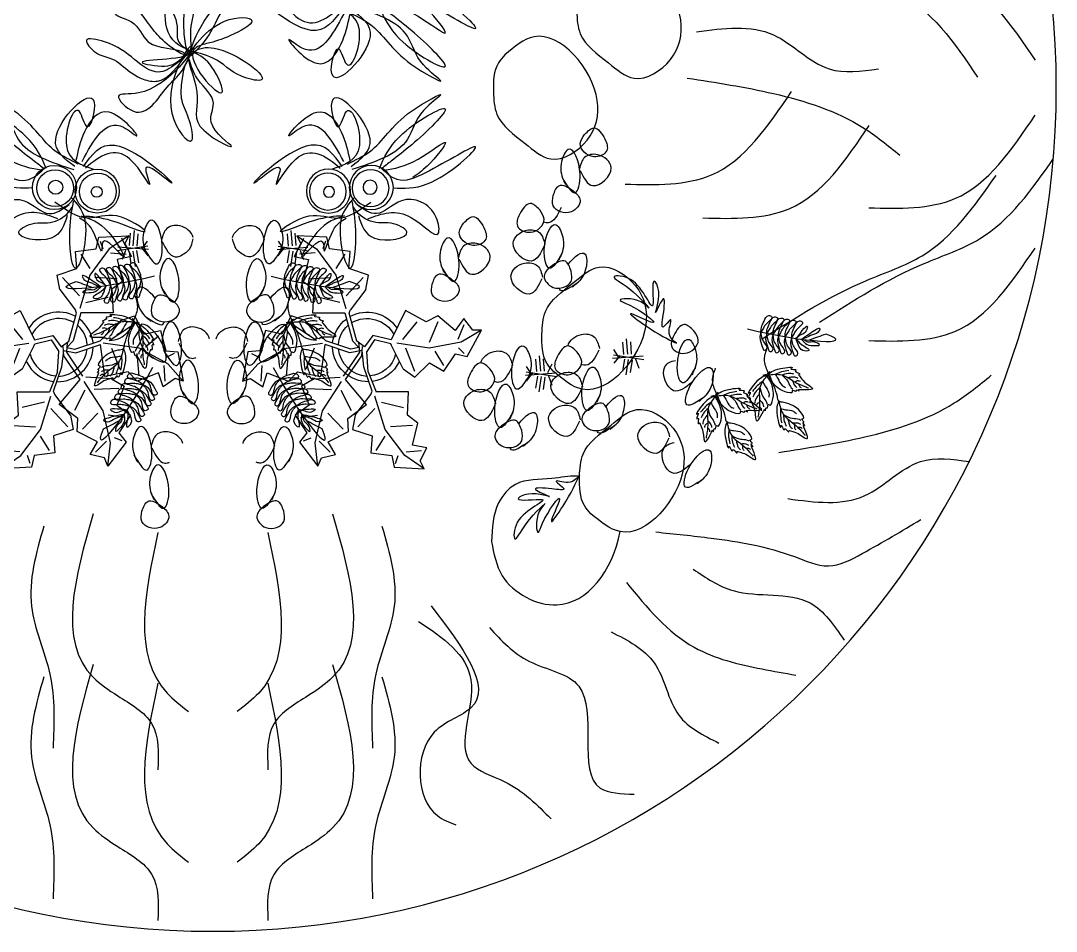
# Model space of a CAD drawing. Header units: metres. Extents: x 3586 to 7307, y 3108 to 6437.
# Drawn here: x 4054.9447 to 4054.9959, y 3261.4119 to 3261.457 of the extents above; entities that cross this region are included whole.
import ezdxf

# ---------------------------------------------------------------- set-up
doc = ezdxf.new("R2010")
doc.units = ezdxf.units.M
doc.layers.add('FURNITURE', color=40, linetype='Continuous')
doc.layers.add('PLANTERS', color=3, linetype='Continuous')
doc.linetypes.add('ZIGZAG', pattern='A,0.00254,-5.08,[131,ltypeshp.shx,S=5.08,R=0,X=-5.08,Y=0],-10.16,[131,ltypeshp.shx,S=5.08,R=180,X=5.08,Y=0],-5.08', length=20.32254)

# ---------------------------------------------------------------- blocks, each defined once
blk = doc.blocks.new('PLANT')
at = {"layer": 'PLANTERS', "color": 32, "linetype": 'ZIGZAG', "ltscale": 0.05}
for centre, radius in [((2.01, 0.77), 2.15), ((1.92, 0.77), 1.8), ((-1.47, -1.57), 2.15), ((-1.55, -1.57), 1.8)]:
    blk.add_circle(centre, radius, dxfattribs=at)
at = {"layer": 'PLANTERS', "color": 32, "linetype": 'ZIGZAG', "ltscale": 0.025}
for centre, radius in [((1.93, 0.67), 0.686), ((-1.48, -1.48), 0.533)]:
    blk.add_circle(centre, radius, dxfattribs=at)
at = {"layer": 'PLANTERS', "color": 74}
for points in [[(-0.14, 2.94), (3.24, 5.51), (4.32, 8.36), (5.14, 7), (3.51, 3.61), (0.81, 3.07), (-0.14, 1.18)], [(-0.68, 2.12), (-0.82, 4.83), (2.02, 6.32), (1.35, 4.7), (0.4, 3.89), (-0.55, 1.99), (-0.55, 1.18)], [(0.13, 0.5), (-2.17, 1.31), (-4.47, 5.65), (-1.76, 3.07), (-0.28, 0.63)], [(3.65, 2.12), (6.49, 3.89), (12.44, 4.02), (7.03, 2.94), (4.46, 1.72), (3.92, -0.31)], [(-1.76, 1.31), (-4.88, 0.9), (-7.45, 1.85), (-5.01, 1.99), (-5.42, 2.67), (-3.52, 1.72), (-1.76, 1.58)], [(4.05, 0.23), (7.3, 1.45), (10.41, 1.85), (7.57, 2.53), (5.81, 2.53)], [(-1.9, 1.18), (-4.33, -0.18), (-7.58, -1.4), (-4.47, -0.86), (-2.44, 1.04), (1.08, 1.85)], [(3.78, -0.18), (7.3, -1.4), (12.44, -0.72), (7.71, -0.04), (5.14, -0.04), (3.92, -0.04)], [(1.75, -2.08), (4.87, -3.02), (4.19, -8.17), (3.24, -5.87), (4.73, -6.55), (3.65, -3.16), (0.13, -3.02)], [(1.08, -2.62), (-0.01, -6.14), (-6.36, -6.68), (-3.79, -6.28), (-5.01, -5.33), (-2.03, -6), (-0.01, -5.06), (0.81, -2.62)], [(1.48, -2.89), (0.4, -8.04), (-1.09, -8.17), (2.43, -8.31), (3.11, -5.33), (2.02, -2.62)]]:
    blk.add_spline(points, degree=3, dxfattribs=at)
at = {"layer": 'PLANTERS', "color": 74, "end_tangent": (0.780466, -0.625198)}
blk.add_spline([(1.62, -2.48), (4.05, -2.08), (9.74, -2.62), (12.98, -2.08), (10.68, -1.94), (7.71, -0.72), (1.62, -1.8)], degree=3, dxfattribs=at)
blk = doc.blocks.new('PLANT01')
at = {"layer": 'PLANTERS'}
for p, q in [((-8.01, 20.35), (-7.35, 21.97)), ((-7.35, 21.97), (-5.31, 21.26)), ((-6.99, 21.49), (-6.81, 19.76)), ((-5.31, 21.26), (-4.53, 22.22)), ((-4.59, 21.8), (-4.71, 20.96)), ((-4.53, 22.22), (-1.71, 20.97)), ((-22.95, 17.68), (-23.06, 20.76)), ((-23.06, 20.76), (-21.74, 18.74)), ((-23.06, 20.76), (-22.26, 20.36)), ((-22.26, 20.36), (-20.91, 21.02)), ((-21.33, 18.87), (-21.19, 20.48)), ((-20.91, 21.02), (-20.66, 19.54)), ((-10.53, 19.21), (-10.11, 20.65)), ((-10.11, 20.65), (-8.01, 20.35)), ((-4.11, 20.66), (-7.11, 19.15)), ((-1.71, 20.97), (-4.11, 20.66)), ((-1.71, 20.97), (-2.43, 20.43)), ((-2.43, 20.43), (-2.43, 18.93)), ((-20.66, 19.54), (-18.37, 20.06)), ((-18.64, 19.52), (-18.8, 17.24)), ((-18.37, 20.06), (-17.57, 18.98)), ((-10.53, 19.21), (-10.04, 16.57)), ((-9.75, 20.17), (-9.02, 17.71)), ((-3.87, 19.34), (-4.4, 17.06)), ((-4.17, 20.24), (-2.79, 19.4)), ((-2.43, 18.93), (-3.87, 19.34)), ((-21.74, 18.74), (-19.07, 16.71)), ((-17.57, 18.98), (-15.16, 19.09)), ((-16.25, 16.29), (-16.77, 18.57)), ((-15.16, 19.09), (-15.18, 15.74)), ((-7.11, 19.15), (-9.57, 16.52)), ((-4.76, 17.54), (-6.75, 18.68)), ((-21.75, 17.4), (-22.95, 17.68)), ((-22.55, 17.81), (-21.74, 18.07)), ((-21.49, 15.25), (-21.75, 17.4)), ((-21.22, 15.79), (-19.74, 16.71)), ((-19.07, 16.71), (-15.86, 15.67)), ((-12.07, 14.02), (-10.08, 16.23)), ((-9.68, 16.09), (-11.65, 13.86)), ((-10.08, 16.23), (-10.04, 16.57)), ((-6.68, 14.6), (-9.68, 16.09)), ((-8.72, 16.81), (-6.44, 16.28)), ((-5.72, 16.82), (-6.68, 14.6)), ((-4.4, 17.06), (-5.72, 16.82)), ((-19.75, 15.37), (-21.49, 15.25)), ((-19.09, 13.36), (-19.75, 15.37)), ((-18.82, 13.89), (-16.93, 15.62)), ((-17.62, 13.61), (-15.46, 15.21)), ((-15.46, 15.21), (-15.32, 15.34)), ((-15.32, 15.34), (-13.66, 14.95)), ((-15.18, 15.74), (-13.29, 15.27)), ((-13.66, 14.95), (-13.48, 13.55)), ((-13.66, 14.95), (-13.66, 14.95)), ((-13.29, 15.27), (-13.05, 13.86)), ((-13.05, 13.86), (-12.07, 14.02)), ((-12.3, 13.97), (-12.82, 13.12)), ((-17.62, 13.61), (-19.09, 13.36)), ((-14.55, 11.71), (-13.48, 13.55)), ((-13.9, 11.98), (-12.99, 13.39)), ((-13.21, 12.9), (-12.86, 13.8)), ((-12.79, 9.96), (-13.21, 12.9)), ((-12.99, 13.39), (-11.99, 12.62)), ((-12.82, 13.12), (-12.42, 10.17)), ((-11.65, 13.86), (-12.56, 13.55)), ((-12.56, 13.55), (-11.89, 13)), ((-11.89, 13), (-9.2, 12.61)), ((-6.35, 13.55), (-9.2, 12.61)), ((-6.35, 13.55), (-4.86, 13.34)), ((-4.86, 13.34), (-4.86, 11.22)), ((-20.14, 9.52), (-19.18, 11.74)), ((-19.18, 11.74), (-16.18, 10.25)), ((-15.78, 10.11), (-13.9, 11.98)), ((-11.99, 12.62), (-9.32, 12.28)), ((-10.38, 9.1), (-9.32, 12.28)), ((-5.92, 10.16), (-9.01, 12.27)), ((-8.33, 12.23), (-5.42, 12.58)), ((-14.55, 11.71), (-16.18, 10.25)), ((-8.47, 11.43), (-8.68, 9.1)), ((-4.86, 11.22), (-3.16, 10.8)), ((-3.16, 10.8), (-3.59, 8.67)), ((-17.14, 9.53), (-19.42, 10.06)), ((-18.75, 7.18), (-16.28, 9.79)), ((-15.87, 8.64), (-12.79, 9.96)), ((-15.82, 9.77), (-15.78, 10.11)), ((-15.33, 7.13), (-15.82, 9.77)), ((-9.87, 8.58), (-12.19, 9.92)), ((-7.19, 7.61), (-6.35, 9.73)), ((-4.01, 7.4), (-5.92, 10.16)), ((-3.59, 10.37), (-5.28, 9.95)), ((-21.99, 7), (-21.46, 9.28)), ((-21.46, 9.28), (-20.14, 9.52)), ((-21.09, 8.8), (-19.11, 7.66)), ((-16.11, 6.17), (-16.83, 8.63)), ((-14.8, 6.47), (-15.87, 8.64)), ((-12.86, 8.76), (-14.75, 7.37)), ((-12.12, 6.01), (-12.53, 9.6)), ((-8.04, 8.46), (-10.38, 9.1)), ((-9.87, 8.58), (-9.04, 7.33)), ((-3.59, 8.67), (-2.53, 8.04)), ((-9.64, 7.37), (-11.98, 8.41)), ((-7.62, 7.19), (-8.04, 8.46)), ((-2.95, 8.04), (-3.8, 8.04)), ((-2.53, 8.04), (-3.38, 5.07)), ((-23.43, 7.41), (-21.99, 7)), ((-23.43, 5.91), (-23.43, 7.41)), ((-21.69, 6.1), (-23.07, 6.93)), ((-21.75, 5.68), (-18.75, 7.18)), ((-18.87, 4.84), (-19.05, 6.58)), ((-15.33, 7.13), (-15.75, 5.69)), ((-15.47, 5.31), (-14.8, 6.47)), ((-9.04, 7.33), (-10.62, 5.92)), ((-5.28, 6.98), (-7.62, 7.19)), ((-5.5, 5.49), (-5.28, 6.98)), ((-4.44, 7.4), (-5.07, 5.92)), ((-3.38, 5.07), (-4.01, 7.4)), ((-24.15, 5.37), (-23.43, 5.91)), ((-24.15, 5.37), (-21.75, 5.68)), ((-21.32, 4.12), (-24.15, 5.37)), ((-21.26, 4.54), (-21.15, 5.38)), ((-17.85, 5.99), (-18.5, 4.36)), ((-15.75, 5.69), (-17.85, 5.99)), ((-14.87, 5.27), (-12.72, 6.05)), ((-12.92, 2.75), (-12.12, 6.01)), ((-10.41, 4.41), (-11.86, 5.39)), ((-10.62, 5.92), (-9.81, 4.37)), ((-4.01, 5.7), (-5.5, 5.49)), ((-3.38, 5.07), (-4.01, 5.7)), ((-20.55, 5.08), (-21.32, 4.12)), ((-18.5, 4.36), (-20.55, 5.08)), ((-14.08, 3.42), (-15.47, 5.31)), ((-9.81, 4.37), (-11.68, 3.28)), ((-15.33, 2.59), (-14.08, 3.42)), ((-11.68, 3.28), (-11.45, 2.07)), ((-14.18, 1.63), (-15.33, 2.59)), ((-13.2, 3.07), (-14.73, 2.56)), ((-14.24, 0.73), (-12.92, 2.75)), ((-11.74, 2.38), (-12.3, 3.02)), ((-11.45, 2.07), (-14.24, 0.73)), ((-14.24, 0.73), (-14.18, 1.63))]:
    blk.add_line(p, q, dxfattribs=at)
for centre, radius, start, end in [((-13.34, 13.88), 3.68, 34.3757, 120.1028), ((-13.38, 13.75), 3.15, 33.8219, 124.9414), ((-13.5, 13.98), 3.17, 338.4094, 20.0301), ((-13.4, 13.96), 3.68, 341.2017, 26.0918), ((-13.32, 13.98), 3.6, 178.6147, 235.1169), ((-13.32, 13.98), 3, 168.1647, 238.6725), ((-13.36, 14.11), 3.69, 242.5812, 331.2714), ((-13.41, 14.17), 3.17, 247.3711, 327.472)]:
    blk.add_arc(centre, radius, start, end, dxfattribs=at)
blk = doc.blocks.new('leaf02')
at = {"layer": 'FURNITURE', "color": 115}
for points in [[(0.44, 0.5), (0, 2.05), (0.2, 3.26), (0.23, 3.16), (0.5, 3.72), (0.56, 3.61), (0.98, 4.03), (1, 3.9), (1.18, 3.95), (1.95, 4.38), (2.88, 5.04), (2.77, 3.59), (2.8, 3.63), (2.7, 3.27), (2.77, 3.28), (2.62, 2.86), (2.71, 2.86), (2.6, 2.08), (1.9, 1.26), (0.97, 0.75), (0.44, 0.5), (0.39, 0)], [(0.44, 0.5), (0.72, 2.07), (1.67, 3.25), (2.35, 4.17), (2.66, 4.7)], [(1.11, 2.64), (1.14, 3.08), (1.22, 3.49), (1.39, 3.75)], [(1.55, 3.12), (2.24, 3.3), (2.37, 3.42)], [(1.75, 3.34), (1.65, 3.61), (1.76, 3.91)], [(2.02, 3.68), (2.37, 3.78), (2.48, 3.91)], [(0.51, 1.36), (0.36, 2.13), (0.36, 2.91)], [(0.71, 2.06), (0.67, 2.8), (0.8, 3.36)], [(0.71, 2.06), (1.61, 2.61), (2.31, 2.83), (2.48, 2.96)], [(0.51, 1.36), (1.01, 1.56), (1.85, 1.88), (2.14, 2.22)]]:
    blk.add_spline(points, degree=3, dxfattribs=at)
blk = doc.blocks.new('leaf01')
at = {"layer": 'FURNITURE', "color": 115}
blk.add_spline([(2.181, 1.784), (1.675, 1.477), (0.896, 1.088), (0.312, 0.699), (0, 0.077)], degree=3, dxfattribs=at)
at = {"layer": 'FURNITURE', "color": 3, "xscale": 0.5, "yscale": 0.5, "zscale": 0.5}
blk.add_blockref('leaf02', (0.767, 0.998), dxfattribs=at)
at = {"layer": 'FURNITURE', "color": 3, "yscale": 0.5, "zscale": 0.5}
for p, xscale, rotation in [((2.056, 1.934), 0.5, 309.8425494163453), ((0.659, 1.305), -0.5, 218.7648230589764)]:
    blk.add_blockref('leaf02', p, dxfattribs=dict(at, xscale=xscale, rotation=rotation))
blk = doc.blocks.new('leaf')
at = {"layer": 'FURNITURE', "color": 3}
blk.add_open_spline([(2.157, 0), (1.082, 4.706), (0.903, 9.191), (1.842, 6.47)], degree=3, dxfattribs=at)
for points in [[(1.842, 6.47), (1.312, 5.092)], [(1.435, 4.004), (0.895, 4.215), (0.448, 4.59), (0.474, 5.079), (0.978, 4.43), (1.435, 4.004)], [(1.385, 4.456), (1.033, 4.788), (0.872, 5.447), (0.937, 5.947), (1.17, 5.471), (1.148, 4.993), (1.263, 4.786), (1.392, 4.478)], [(1.396, 4.489), (1.876, 5.145), (2.26, 5.954), (1.998, 5.821), (1.7, 5.202), (1.553, 4.935), (1.389, 4.467)], [(1.485, 3.643), (1.046, 3.56), (0.214, 3.794), (-0.002, 3.912), (0.087, 4.15), (0.642, 3.921), (1.015, 3.727), (1.289, 3.674), (1.497, 3.643)], [(1.431, 4.038), (2.409, 4.923), (1.955, 4.756), (1.703, 4.352), (1.435, 4.004)], [(1.485, 3.643), (1.883, 3.676), (2.424, 3.888), (2.884, 4.26), (2.817, 4.5), (2.208, 4.079), (1.838, 3.836), (1.508, 3.64)], [(1.562, 3.117), (1.123, 3.033), (0.291, 3.267), (0.076, 3.386), (0.165, 3.624), (0.72, 3.395), (1.093, 3.201), (1.367, 3.148), (1.575, 3.117)], [(1.529, 3.098), (1.927, 3.131), (2.468, 3.343), (2.928, 3.715), (2.861, 3.956), (2.252, 3.535), (1.882, 3.291), (1.552, 3.096)], [(1.615, 2.562), (2.013, 2.595), (2.554, 2.807), (3.014, 3.179), (2.947, 3.419), (2.338, 2.999), (1.968, 2.755), (1.638, 2.559)], [(1.651, 2.564), (1.212, 2.481), (0.38, 2.715), (0.164, 2.834), (0.254, 3.071), (0.809, 2.843), (1.182, 2.649), (1.455, 2.596), (1.663, 2.565)], [(1.731, 2.104), (1.292, 2.021), (0.459, 2.255), (0.244, 2.374), (0.333, 2.612), (0.888, 2.383), (1.261, 2.189), (1.535, 2.136), (1.743, 2.105)], [(1.694, 2.102), (2.093, 2.135), (2.634, 2.347), (3.094, 2.719), (3.026, 2.96), (2.417, 2.539), (2.048, 2.295), (1.718, 2.099)], [(1.777, 1.587), (2.175, 1.62), (2.716, 1.833), (3.176, 2.204), (3.109, 2.445), (2.5, 2.024), (2.13, 1.78), (1.8, 1.585)], [(1.813, 1.589), (1.374, 1.506), (0.542, 1.74), (0.326, 1.859), (0.415, 2.097), (0.971, 1.868), (1.344, 1.674), (1.617, 1.621), (1.825, 1.59)], [(1.919, 1.111), (1.48, 1.027), (0.648, 1.261), (0.432, 1.38), (0.522, 1.618), (1.077, 1.389), (1.45, 1.195), (1.723, 1.142), (1.931, 1.111)], [(1.883, 1.109), (2.281, 1.141), (2.822, 1.354), (3.282, 1.726), (3.215, 1.966), (2.606, 1.545), (2.236, 1.302), (1.906, 1.106)]]:
    blk.add_spline(points, degree=3, dxfattribs=at)
blk = doc.blocks.new('grass')
at = {"layer": 'FURNITURE', "color": 3}
for p, q in [((-2.168, 2.075), (-2.916, 2.762)), ((-1.953, 2.308), (-2.888, 3.168)), ((-2.878, 1.401), (-0.781, 2.835)), ((-2.655, 1.229), (-0.936, 3.098)), ((-1.738, 2.542), (-2.486, 3.23)), ((-1.451, 2.632), (-1.694, 3.408)), ((-2.269, 1.623), (-3.062, 1.8)), ((-2.433, 1.727), (-2.371, 0.916)), ((-1.971, 1.762), (-1.397, 0.924)), ((-1.709, 1.942), (-0.992, 0.893)), ((-1.447, 2.121), (-0.873, 1.282)), ((-1.316, 2.392), (-0.583, 2.04))]:
    blk.add_line(p, q, dxfattribs=at)

msp = doc.modelspace()

# ---------------------------------------------------------------- linework, layer by layer
at = {"layer": 'FURNITURE', "ltscale": 0.25}
for start, end in [(90, 180), (0, 90), (180, 270), (270, 0)]:
    msp.add_arc((4054.954193, 3261.453665), 0.041745, start, end, dxfattribs=at)
at = {"layer": 'PLANTERS', "color": 84}
for points in [[(4054.953019, 3261.455355), (4054.953949, 3261.457216), (4054.955671, 3261.459078), (4054.95448, 3261.457188), (4054.954009, 3261.456301), (4054.953077, 3261.45523), (4054.954769, 3261.456957), (4054.956129, 3261.456978), (4054.95507, 3261.456244), (4054.953885, 3261.455848), (4054.953259, 3261.455558), (4054.954642, 3261.45343), (4054.954148, 3261.454692), (4054.953231, 3261.455423), (4054.951975, 3261.456424), (4054.951963, 3261.457696), (4054.952428, 3261.456694), (4054.952516, 3261.455914), (4054.953009, 3261.455442), (4054.950696, 3261.45492), (4054.951815, 3261.454738), (4054.952326, 3261.454883), (4054.953047, 3261.45549), (4054.950517, 3261.453406), (4054.949524, 3261.453251), (4054.950268, 3261.4525), (4054.951933, 3261.453697), (4054.952673, 3261.454526), (4054.953163, 3261.455635), (4054.952167, 3261.452406), (4054.953154, 3261.451067), (4054.953045, 3261.452021), (4054.952667, 3261.453033), (4054.952656, 3261.45391), (4054.953231, 3261.455423), (4054.954262, 3261.455627), (4054.95655, 3261.454039), (4054.955605, 3261.45424), (4054.954185, 3261.455135), (4054.953105, 3261.455365), (4054.953408, 3261.453467), (4054.953557, 3261.451771), (4054.955121, 3261.450761), (4054.954106, 3261.451964), (4054.954219, 3261.452899), (4054.953475, 3261.454045), (4054.953068, 3261.454922), (4054.952912, 3261.455519), (4054.952766, 3261.456425), (4054.95303, 3261.458738), (4054.95377, 3261.459963), (4054.954454, 3261.460127), (4054.953723, 3261.459211), (4054.953283, 3261.457669), (4054.953084, 3261.456329), (4054.95298, 3261.455307), (4054.952054, 3261.45573), (4054.950643, 3261.457329), (4054.949504, 3261.458079), (4054.949264, 3261.457482), (4054.950162, 3261.456924), (4054.950974, 3261.455961), (4054.951755, 3261.455653), (4054.952807, 3261.455288), (4054.952374, 3261.454844), (4054.951498, 3261.454438), (4054.95033, 3261.455054), (4054.948824, 3261.455939), (4054.947937, 3261.456016), (4054.948401, 3261.455409), (4054.949183, 3261.455101), (4054.95009, 3261.454456), (4054.950746, 3261.454091), (4054.95146, 3261.453995), (4054.952624, 3261.45496), (4054.952893, 3261.455298)], [(4054.977145, 3261.441019), (4054.975603, 3261.441898), (4054.974869, 3261.442484), (4054.97597, 3261.442045), (4054.974796, 3261.442924), (4054.974356, 3261.443143), (4054.975383, 3261.44307), (4054.97575, 3261.442777), (4054.974796, 3261.44373), (4054.974062, 3261.444316), (4054.974869, 3261.44417), (4054.97597, 3261.442924), (4054.976043, 3261.444096), (4054.976263, 3261.443584), (4054.976117, 3261.442558), (4054.976484, 3261.443217), (4054.976484, 3261.442411), (4054.976484, 3261.441825), (4054.976851, 3261.442191), (4054.976778, 3261.441605), (4054.977145, 3261.441019)]]:
    msp.add_spline(points, degree=3, dxfattribs=at)
at = {"layer": 'PLANTERS', "color": 7}
for points in [[(4054.972773, 3261.459287), (4054.974218, 3261.460176), (4054.977348, 3261.457027), (4054.976844, 3261.455062), (4054.97504, 3261.454133), (4054.973771, 3261.4549), (4054.972381, 3261.456335), (4054.972209, 3261.457452), (4054.972455, 3261.458888), (4054.972773, 3261.459287)], [(4054.968647, 3261.455298), (4054.970092, 3261.456187), (4054.973222, 3261.453038), (4054.972718, 3261.451072), (4054.970914, 3261.450143), (4054.969645, 3261.45091), (4054.968255, 3261.452345), (4054.968083, 3261.453462), (4054.968329, 3261.454899), (4054.968647, 3261.455298)], [(4054.972595, 3261.451359), (4054.972377, 3261.450898), (4054.973048, 3261.45025), (4054.973692, 3261.450564), (4054.97359, 3261.451135), (4054.973061, 3261.451675), (4054.972595, 3261.451359)], [(4054.971479, 3261.449228), (4054.972113, 3261.448473), (4054.972371, 3261.449397), (4054.971776, 3261.450615), (4054.97145, 3261.450013), (4054.971548, 3261.449085), (4054.971653, 3261.44887)], [(4054.972372, 3261.449575), (4054.973006, 3261.44882), (4054.973905, 3261.449702), (4054.973234, 3261.450351), (4054.972592, 3261.450215), (4054.972337, 3261.449647)], [(4054.971039, 3261.448331), (4054.97104, 3261.447821), (4054.971924, 3261.447523), (4054.972371, 3261.448083), (4054.972034, 3261.448556), (4054.971324, 3261.448816), (4054.971039, 3261.448331)], [(4054.970369, 3261.447623), (4054.970587, 3261.447162), (4054.969916, 3261.446514), (4054.969272, 3261.446828), (4054.969374, 3261.447399), (4054.969903, 3261.447939), (4054.970369, 3261.447623)], [(4054.966606, 3261.446971), (4054.966388, 3261.446509), (4054.967058, 3261.445861), (4054.967702, 3261.446175), (4054.967601, 3261.446746), (4054.967072, 3261.447287), (4054.966606, 3261.446971)], [(4054.950797, 3261.445706), (4054.951431, 3261.444951), (4054.951689, 3261.445875), (4054.951094, 3261.447093), (4054.950768, 3261.44649), (4054.950866, 3261.445563), (4054.950971, 3261.445348)], [(4054.95759, 3261.445706), (4054.956956, 3261.444951), (4054.956698, 3261.445875), (4054.957292, 3261.447093), (4054.957618, 3261.44649), (4054.95752, 3261.445563), (4054.957415, 3261.445348)], [(4054.971486, 3261.445492), (4054.970852, 3261.444737), (4054.970594, 3261.445661), (4054.971188, 3261.446879), (4054.971514, 3261.446277), (4054.971416, 3261.445349), (4054.971311, 3261.445134)], [(4054.965489, 3261.444839), (4054.966123, 3261.444084), (4054.966381, 3261.445008), (4054.965787, 3261.446227), (4054.965461, 3261.445624), (4054.965559, 3261.444696), (4054.965664, 3261.444481)], [(4054.970592, 3261.44584), (4054.969958, 3261.445084), (4054.969059, 3261.445966), (4054.96973, 3261.446615), (4054.970372, 3261.446479), (4054.970627, 3261.445911)], [(4054.952556, 3261.445333), (4054.953032, 3261.445683), (4054.953214, 3261.446186)], [(4054.955831, 3261.445333), (4054.955355, 3261.445683), (4054.955172, 3261.446186)], [(4054.966383, 3261.445187), (4054.967017, 3261.444432), (4054.967915, 3261.445313), (4054.967245, 3261.445962), (4054.966602, 3261.445826), (4054.966348, 3261.445258)], [(4054.951636, 3261.443811), (4054.95227, 3261.443056), (4054.952528, 3261.44398), (4054.951933, 3261.445198), (4054.951607, 3261.444596), (4054.951705, 3261.443668), (4054.95181, 3261.443453)], [(4054.956751, 3261.443811), (4054.956117, 3261.443056), (4054.955859, 3261.44398), (4054.956453, 3261.445198), (4054.956779, 3261.444596), (4054.956681, 3261.443668), (4054.956576, 3261.443453)], [(4054.970481, 3261.444212), (4054.969847, 3261.443457), (4054.968949, 3261.444339), (4054.969619, 3261.444987), (4054.970262, 3261.444851), (4054.970516, 3261.444284)], [(4054.971044, 3261.439634), (4054.972489, 3261.438745), (4054.975619, 3261.441894), (4054.975115, 3261.44386), (4054.973311, 3261.444789), (4054.972042, 3261.444022), (4054.970652, 3261.442587), (4054.97048, 3261.44147), (4054.970726, 3261.440034), (4054.971044, 3261.439634)], [(4054.971925, 3261.444595), (4054.971924, 3261.444085), (4054.97104, 3261.443787), (4054.970593, 3261.444347), (4054.97093, 3261.44482), (4054.97164, 3261.44508), (4054.971925, 3261.444595)], [(4054.96505, 3261.443942), (4054.965051, 3261.443432), (4054.965935, 3261.443134), (4054.966382, 3261.443695), (4054.966045, 3261.444167), (4054.965335, 3261.444428), (4054.96505, 3261.443942)], [(4054.951196, 3261.442914), (4054.951197, 3261.442404), (4054.952081, 3261.442106), (4054.952528, 3261.442666), (4054.952191, 3261.443139), (4054.951481, 3261.443399), (4054.951196, 3261.442914)], [(4054.957191, 3261.442914), (4054.95719, 3261.442404), (4054.956305, 3261.442106), (4054.955859, 3261.442666), (4054.956196, 3261.443139), (4054.956906, 3261.443399), (4054.957191, 3261.442914)], [(4054.950923, 3261.440523), (4054.95182, 3261.440113), (4054.951656, 3261.441059), (4054.950596, 3261.441904), (4054.950561, 3261.441219), (4054.951048, 3261.440424), (4054.951235, 3261.440275)], [(4054.951754, 3261.440683), (4054.952388, 3261.439928), (4054.952646, 3261.440852), (4054.952052, 3261.44207), (4054.951726, 3261.441468), (4054.951824, 3261.44054), (4054.951929, 3261.440325)], [(4054.956633, 3261.440683), (4054.955999, 3261.439928), (4054.955741, 3261.440852), (4054.956335, 3261.44207), (4054.956661, 3261.441468), (4054.956563, 3261.44054), (4054.956458, 3261.440325)], [(4054.957464, 3261.440523), (4054.956567, 3261.440113), (4054.956731, 3261.441059), (4054.95779, 3261.441904), (4054.957826, 3261.441219), (4054.957339, 3261.440424), (4054.957152, 3261.440275)], [(4054.978002, 3261.441633), (4054.97822, 3261.441172), (4054.97755, 3261.440524), (4054.976906, 3261.440838), (4054.977007, 3261.441409), (4054.977536, 3261.441949), (4054.978002, 3261.441633)], [(4054.978075, 3261.439815), (4054.977441, 3261.439059), (4054.977183, 3261.439983), (4054.977777, 3261.441202), (4054.978103, 3261.440599), (4054.978005, 3261.439671), (4054.9779, 3261.439456)], [(4054.96988, 3261.439497), (4054.969246, 3261.438742), (4054.968988, 3261.439666), (4054.969582, 3261.440884), (4054.969908, 3261.440281), (4054.96981, 3261.439353), (4054.969705, 3261.439138)], [(4054.972232, 3261.440575), (4054.97245, 3261.440114), (4054.97178, 3261.439465), (4054.971136, 3261.439779), (4054.971237, 3261.440351), (4054.971766, 3261.440891), (4054.972232, 3261.440575)], [(4054.952593, 3261.438788), (4054.953227, 3261.438033), (4054.953485, 3261.438957), (4054.952891, 3261.440175), (4054.952565, 3261.439573), (4054.952663, 3261.438645), (4054.952768, 3261.43843)], [(4054.955794, 3261.438788), (4054.95516, 3261.438033), (4054.954902, 3261.438957), (4054.955496, 3261.440175), (4054.955822, 3261.439573), (4054.955724, 3261.438645), (4054.955619, 3261.43843)], [(4054.967924, 3261.439733), (4054.968142, 3261.439272), (4054.967472, 3261.438623), (4054.966828, 3261.438938), (4054.966929, 3261.439509), (4054.967458, 3261.440049), (4054.967924, 3261.439733)], [(4054.972455, 3261.438791), (4054.971821, 3261.438036), (4054.970923, 3261.438918), (4054.971593, 3261.439566), (4054.972236, 3261.43943), (4054.97249, 3261.438863)], [(4054.973349, 3261.438444), (4054.972715, 3261.437689), (4054.972457, 3261.438613), (4054.973051, 3261.439831), (4054.973377, 3261.439228), (4054.973279, 3261.438301), (4054.973174, 3261.438086)], [(4054.978553, 3261.438386), (4054.977656, 3261.437976), (4054.97782, 3261.438922), (4054.97888, 3261.439767), (4054.978916, 3261.439082), (4054.978429, 3261.438287), (4054.978242, 3261.438138)], [(4054.969041, 3261.437602), (4054.968407, 3261.436847), (4054.968149, 3261.437771), (4054.968743, 3261.438989), (4054.969069, 3261.438386), (4054.968971, 3261.437459), (4054.968866, 3261.437244)], [(4054.968147, 3261.437949), (4054.967513, 3261.437194), (4054.966615, 3261.438076), (4054.967285, 3261.438724), (4054.967928, 3261.438588), (4054.968182, 3261.438021)], [(4054.952153, 3261.437891), (4054.952155, 3261.437381), (4054.953039, 3261.437083), (4054.953485, 3261.437643), (4054.953148, 3261.438116), (4054.952438, 3261.438376), (4054.952153, 3261.437891)], [(4054.956233, 3261.437891), (4054.956232, 3261.437381), (4054.955348, 3261.437083), (4054.954901, 3261.437643), (4054.955238, 3261.438116), (4054.955948, 3261.438376), (4054.956233, 3261.437891)], [(4054.973789, 3261.437546), (4054.973788, 3261.437036), (4054.972903, 3261.436739), (4054.972457, 3261.437299), (4054.972794, 3261.437771), (4054.973504, 3261.438032), (4054.973789, 3261.437546)], [(4054.972345, 3261.437164), (4054.971711, 3261.436409), (4054.970812, 3261.43729), (4054.971483, 3261.437939), (4054.972125, 3261.437803), (4054.97238, 3261.437235)], [(4054.972908, 3261.432586), (4054.974352, 3261.431697), (4054.977482, 3261.434846), (4054.976978, 3261.436811), (4054.975174, 3261.43774), (4054.973906, 3261.436974), (4054.972515, 3261.435538), (4054.972343, 3261.434422), (4054.972589, 3261.432985), (4054.972908, 3261.432586)], [(4054.950284, 3261.435502), (4054.950918, 3261.434747), (4054.951176, 3261.435671), (4054.950582, 3261.436889), (4054.950255, 3261.436287), (4054.950354, 3261.435359), (4054.950459, 3261.435144)], [(4054.958103, 3261.435502), (4054.957469, 3261.434747), (4054.957211, 3261.435671), (4054.957805, 3261.436889), (4054.958131, 3261.436287), (4054.958033, 3261.435359), (4054.957928, 3261.435144)], [(4054.969481, 3261.436705), (4054.969479, 3261.436195), (4054.968595, 3261.435897), (4054.968149, 3261.436457), (4054.968486, 3261.436929), (4054.969195, 3261.43719), (4054.969481, 3261.436705)], [(4054.976762, 3261.436322), (4054.976128, 3261.435567), (4054.975229, 3261.436448), (4054.9759, 3261.437097), (4054.976542, 3261.436961), (4054.976797, 3261.436393)], [(4054.978479, 3261.434314), (4054.977582, 3261.433904), (4054.977746, 3261.43485), (4054.978805, 3261.435694), (4054.978841, 3261.43501), (4054.978354, 3261.434215), (4054.978167, 3261.434065)], [(4054.951123, 3261.433607), (4054.951757, 3261.432852), (4054.952015, 3261.433776), (4054.951421, 3261.434994), (4054.951094, 3261.434392), (4054.951193, 3261.433464), (4054.951298, 3261.433249)], [(4054.957264, 3261.433607), (4054.95663, 3261.432852), (4054.956372, 3261.433776), (4054.956966, 3261.434994), (4054.957292, 3261.434392), (4054.957194, 3261.433464), (4054.957089, 3261.433249)], [(4054.950683, 3261.43271), (4054.950684, 3261.4322), (4054.951569, 3261.431902), (4054.952015, 3261.432462), (4054.951678, 3261.432935), (4054.950968, 3261.433195), (4054.950683, 3261.43271)], [(4054.957703, 3261.43271), (4054.957702, 3261.4322), (4054.956818, 3261.431902), (4054.956371, 3261.432462), (4054.956708, 3261.432935), (4054.957418, 3261.433195), (4054.957703, 3261.43271)]]:
    msp.add_spline(points, degree=3, dxfattribs=at)
at = {"layer": 'PLANTERS', "color": 4}
for points in [[(4054.986655, 3261.459609), (4054.990925, 3261.459151), (4054.99489, 3261.455027)], [(4054.983808, 3261.458773), (4054.988078, 3261.458314), (4054.992043, 3261.45419)], [(4054.978134, 3261.456432), (4054.981947, 3261.45628), (4054.984692, 3261.454599), (4054.987132, 3261.454599)], [(4054.977677, 3261.454141), (4054.981947, 3261.453378), (4054.986369, 3261.451697), (4054.988199, 3261.450323)], [(4054.974599, 3261.448893), (4054.978868, 3261.449351), (4054.982833, 3261.453475)], [(4054.986655, 3261.447722), (4054.990925, 3261.44818), (4054.99489, 3261.452304)], [(4054.97845, 3261.44722), (4054.98272, 3261.447678), (4054.986685, 3261.451802)], [(4054.984215, 3261.442066), (4054.9894, 3261.444968), (4054.992145, 3261.44619), (4054.995805, 3261.450161)], [(4054.981368, 3261.44123), (4054.986553, 3261.444132), (4054.989298, 3261.445353), (4054.992958, 3261.449325)], [(4054.986655, 3261.44115), (4054.990925, 3261.441608), (4054.99489, 3261.445732)], [(4054.982198, 3261.435621), (4054.986468, 3261.436385), (4054.99089, 3261.438065), (4054.99272, 3261.43944)], [(4054.982656, 3261.43333), (4054.986468, 3261.433483), (4054.989213, 3261.435163), (4054.991653, 3261.435163)], [(4054.948266, 3261.432584), (4054.948266, 3261.424489), (4054.949486, 3261.423573), (4054.951164, 3261.422198), (4054.951469, 3261.419907)], [(4054.960121, 3261.432584), (4054.960121, 3261.424489), (4054.958901, 3261.423573), (4054.957223, 3261.422198), (4054.956918, 3261.419907)], [(4054.945826, 3261.431973), (4054.945216, 3261.428002), (4054.946131, 3261.424642), (4054.946284, 3261.420976)], [(4054.962561, 3261.431973), (4054.963171, 3261.428002), (4054.962256, 3261.424642), (4054.962103, 3261.420976)], [(4054.976117, 3261.431682), (4054.978862, 3261.431376), (4054.98298, 3261.43046), (4054.984657, 3261.430002), (4054.986335, 3261.430613), (4054.989232, 3261.432293)], [(4054.951469, 3261.431653), (4054.951926, 3261.42371), (4054.952994, 3261.422794)], [(4054.956918, 3261.431653), (4054.956461, 3261.42371), (4054.955393, 3261.422794)], [(4054.977963, 3261.429847), (4054.979945, 3261.428778), (4054.983758, 3261.428167), (4054.985435, 3261.426334)], [(4054.974664, 3261.42918), (4054.978019, 3261.425973), (4054.981374, 3261.424904), (4054.983052, 3261.424598)], [(4054.965001, 3261.42803), (4054.966983, 3261.422989), (4054.965153, 3261.421767), (4054.965306, 3261.417643), (4054.96622, 3261.417185)], [(4054.964372, 3261.427258), (4054.966965, 3261.424356), (4054.966965, 3261.420232), (4054.968642, 3261.419316), (4054.97093, 3261.417483)], [(4054.96788, 3261.426953), (4054.969862, 3261.425273), (4054.972302, 3261.424051), (4054.97337, 3261.41901), (4054.975047, 3261.418705)], [(4054.973902, 3261.426737), (4054.976037, 3261.425209), (4054.977257, 3261.422613), (4054.979239, 3261.421238)], [(4054.948266, 3261.425128), (4054.948266, 3261.417033), (4054.949486, 3261.416116), (4054.951164, 3261.414741), (4054.951469, 3261.41245)], [(4054.960121, 3261.425128), (4054.960121, 3261.417033), (4054.958901, 3261.416116), (4054.957223, 3261.414741), (4054.956918, 3261.41245)], [(4054.945826, 3261.424517), (4054.945216, 3261.420545), (4054.946131, 3261.417185), (4054.946284, 3261.41352)], [(4054.951469, 3261.424196), (4054.951926, 3261.416254), (4054.952994, 3261.415337)], [(4054.956918, 3261.424196), (4054.956461, 3261.416254), (4054.955393, 3261.415337)], [(4054.962561, 3261.424517), (4054.963171, 3261.420545), (4054.962256, 3261.417185), (4054.962103, 3261.41352)]]:
    msp.add_spline(points, degree=3, dxfattribs=at)
at = {"layer": 'PLANTERS', "color": 7}
for points, knots in [([(4054.971431, 3261.447734), (4054.971257, 3261.447372), (4054.971039, 3261.446919), (4054.970646, 3261.446985), (4054.970565, 3261.447014)], [0, 0, 0, 0, 1.094016, 1.369786, 1.369786, 1.369786, 1.369786]), ([(4054.953214, 3261.446258), (4054.953158, 3261.446535), (4054.952638, 3261.446938), (4054.951824, 3261.446789), (4054.951711, 3261.446342), (4054.951655, 3261.446125)], [2.579029, 2.579029, 2.579029, 2.579029, 3.526076, 4.25457, 4.944871, 4.944871, 4.944871, 4.944871]), ([(4054.955173, 3261.446258), (4054.955229, 3261.446535), (4054.955749, 3261.446938), (4054.956562, 3261.446789), (4054.956676, 3261.446342), (4054.956731, 3261.446125)], [2.579029, 2.579029, 2.579029, 2.579029, 3.526076, 4.25457, 4.944871, 4.944871, 4.944871, 4.944871]), ([(4054.95169, 3261.446053), (4054.951864, 3261.445691), (4054.952082, 3261.445237), (4054.952476, 3261.445304), (4054.952556, 3261.445333)], [0, 0, 0, 0, 1.094016, 1.369786, 1.369786, 1.369786, 1.369786]), ([(4054.956696, 3261.446053), (4054.956522, 3261.445691), (4054.956305, 3261.445237), (4054.955911, 3261.445304), (4054.955831, 3261.445333)], [0, 0, 0, 0, 1.094016, 1.369786, 1.369786, 1.369786, 1.369786]), ([(4054.971785, 3261.444928), (4054.972091, 3261.445336), (4054.972723, 3261.445793), (4054.972714, 3261.444577), (4054.972362, 3261.444086), (4054.97205, 3261.443848), (4054.971986, 3261.443799)], [2.472847, 2.472847, 2.472847, 2.472847, 3.662182, 4.422418, 5.457564, 5.72292, 5.72292, 5.72292, 5.72292]), ([(4054.951336, 3261.443247), (4054.95103, 3261.443655), (4054.950398, 3261.444111), (4054.950408, 3261.442896), (4054.95076, 3261.442405), (4054.951071, 3261.442166), (4054.951135, 3261.442118)], [2.472847, 2.472847, 2.472847, 2.472847, 3.662182, 4.422418, 5.457564, 5.72292, 5.72292, 5.72292, 5.72292]), ([(4054.957051, 3261.443247), (4054.957357, 3261.443655), (4054.957989, 3261.444111), (4054.957979, 3261.442896), (4054.957627, 3261.442405), (4054.957315, 3261.442166), (4054.957252, 3261.442118)], [2.472847, 2.472847, 2.472847, 2.472847, 3.662182, 4.422418, 5.457564, 5.72292, 5.72292, 5.72292, 5.72292]), ([(4054.954033, 3261.441235), (4054.953977, 3261.441512), (4054.953457, 3261.441916), (4054.952644, 3261.441766), (4054.95253, 3261.441319), (4054.952475, 3261.441102)], [2.579029, 2.579029, 2.579029, 2.579029, 3.526076, 4.25457, 4.944871, 4.944871, 4.944871, 4.944871]), ([(4054.954354, 3261.441235), (4054.95441, 3261.441512), (4054.954929, 3261.441916), (4054.955743, 3261.441766), (4054.955857, 3261.441319), (4054.955912, 3261.441102)], [2.579029, 2.579029, 2.579029, 2.579029, 3.526076, 4.25457, 4.944871, 4.944871, 4.944871, 4.944871]), ([(4054.971771, 3261.440891), (4054.971827, 3261.441167), (4054.972347, 3261.441571), (4054.97316, 3261.441422), (4054.973274, 3261.440975), (4054.973329, 3261.440757)], [2.579029, 2.579029, 2.579029, 2.579029, 3.526076, 4.25457, 4.944871, 4.944871, 4.944871, 4.944871]), ([(4054.95251, 3261.44103), (4054.952684, 3261.440668), (4054.952901, 3261.440215), (4054.953295, 3261.440281), (4054.953375, 3261.44031)], [0, 0, 0, 0, 1.094016, 1.369786, 1.369786, 1.369786, 1.369786]), ([(4054.955877, 3261.44103), (4054.955703, 3261.440668), (4054.955485, 3261.440215), (4054.955092, 3261.440281), (4054.955011, 3261.44031)], [0, 0, 0, 0, 1.094016, 1.369786, 1.369786, 1.369786, 1.369786]), ([(4054.967463, 3261.440049), (4054.967519, 3261.440325), (4054.968039, 3261.440729), (4054.968852, 3261.44058), (4054.968966, 3261.440133), (4054.969021, 3261.439916)], [2.579029, 2.579029, 2.579029, 2.579029, 3.526076, 4.25457, 4.944871, 4.944871, 4.944871, 4.944871]), ([(4054.973294, 3261.440686), (4054.97312, 3261.440324), (4054.972903, 3261.43987), (4054.972509, 3261.439936), (4054.972429, 3261.439966)], [0, 0, 0, 0, 1.094016, 1.369786, 1.369786, 1.369786, 1.369786]), ([(4054.977895, 3261.439083), (4054.977583, 3261.438831), (4054.976871, 3261.438256), (4054.976236, 3261.43982), (4054.976867, 3261.440145), (4054.977095, 3261.440173)], [0, 0, 0, 0, 1.094016, 2.49092, 3.174223, 3.174223, 3.174223, 3.174223]), ([(4054.968986, 3261.439844), (4054.968812, 3261.439482), (4054.968594, 3261.439028), (4054.968201, 3261.439094), (4054.96812, 3261.439124)], [0, 0, 0, 0, 1.094016, 1.369786, 1.369786, 1.369786, 1.369786]), ([(4054.973649, 3261.437879), (4054.973955, 3261.438288), (4054.974587, 3261.438744), (4054.974577, 3261.437529), (4054.974225, 3261.437038), (4054.973913, 3261.436799), (4054.97385, 3261.43675)], [2.472847, 2.472847, 2.472847, 2.472847, 3.662182, 4.422418, 5.457564, 5.72292, 5.72292, 5.72292, 5.72292]), ([(4054.969341, 3261.437038), (4054.969646, 3261.437446), (4054.970279, 3261.437902), (4054.970269, 3261.436687), (4054.969917, 3261.436196), (4054.969605, 3261.435957), (4054.969542, 3261.435908)], [2.472847, 2.472847, 2.472847, 2.472847, 3.662182, 4.422418, 5.457564, 5.72292, 5.72292, 5.72292, 5.72292]), ([(4054.952701, 3261.436054), (4054.952645, 3261.436331), (4054.952125, 3261.436735), (4054.951312, 3261.436585), (4054.951198, 3261.436138), (4054.951142, 3261.435921)], [2.579029, 2.579029, 2.579029, 2.579029, 3.526076, 4.25457, 4.944871, 4.944871, 4.944871, 4.944871]), ([(4054.955686, 3261.436054), (4054.955742, 3261.436331), (4054.956261, 3261.436735), (4054.957075, 3261.436585), (4054.957189, 3261.436138), (4054.957244, 3261.435921)], [2.579029, 2.579029, 2.579029, 2.579029, 3.526076, 4.25457, 4.944871, 4.944871, 4.944871, 4.944871]), ([(4054.977821, 3261.435011), (4054.977508, 3261.434759), (4054.976796, 3261.434184), (4054.976161, 3261.435748), (4054.976793, 3261.436073), (4054.97702, 3261.436101)], [0, 0, 0, 0, 1.094016, 2.49092, 3.174223, 3.174223, 3.174223, 3.174223]), ([(4054.951177, 3261.435849), (4054.951351, 3261.435487), (4054.951569, 3261.435034), (4054.951963, 3261.4351), (4054.952043, 3261.435129)], [0, 0, 0, 0, 1.094016, 1.369786, 1.369786, 1.369786, 1.369786]), ([(4054.957209, 3261.435849), (4054.957035, 3261.435487), (4054.956817, 3261.435034), (4054.956424, 3261.4351), (4054.956343, 3261.435129)], [0, 0, 0, 0, 1.094016, 1.369786, 1.369786, 1.369786, 1.369786]), ([(4054.972343, 3261.434422), (4054.972343, 3261.434422), (4054.971963, 3261.434498), (4054.970854, 3261.434236), (4054.969248, 3261.434348), (4054.968063, 3261.432953), (4054.968015, 3261.431872), (4054.967985, 3261.431209), (4054.968095, 3261.430615), (4054.968394, 3261.428997), (4054.971955, 3261.427095), (4054.97397, 3261.429742), (4054.974352, 3261.431697)], [29.541547, 29.541547, 29.541547, 29.541547, 30.358456, 33.349594, 37.412611, 40.14105, 44.461845, 44.461845, 44.461845, 48.408299, 55.198375, 65.51426, 65.51426, 65.51426, 65.51426])]:
    msp.add_open_spline(points, degree=3, knots=knots, dxfattribs=at)
at = {"layer": 'PLANTERS'}
for points in [[(4054.972298, 3261.444047), (4054.971921, 3261.443791), (4054.971463, 3261.443481), (4054.971352, 3261.443697), (4054.971342, 3261.443747)], [(4054.950823, 3261.442366), (4054.951201, 3261.44211), (4054.951658, 3261.4418), (4054.951769, 3261.442016), (4054.951779, 3261.442066)], [(4054.957564, 3261.442366), (4054.957186, 3261.44211), (4054.956729, 3261.4418), (4054.956617, 3261.442016), (4054.956607, 3261.442066)], [(4054.974162, 3261.436999), (4054.973784, 3261.436743), (4054.973327, 3261.436433), (4054.973215, 3261.436649), (4054.973205, 3261.436699)], [(4054.969853, 3261.436157), (4054.969476, 3261.435901), (4054.969018, 3261.435591), (4054.968907, 3261.435807), (4054.968897, 3261.435857)]]:
    msp.add_open_spline(points, degree=3, knots=[0, 0, 0, 0, 1.094006, 1.325289, 1.325289, 1.325289, 1.325289], dxfattribs=at)
at = {"layer": 'PLANTERS', "color": 115}
msp.add_spline([(4054.972347, 3261.434515), (4054.971512, 3261.432949), (4054.970947, 3261.432198), (4054.971355, 3261.433311), (4054.97051, 3261.432112), (4054.970303, 3261.431666), (4054.970347, 3261.432695), (4054.970629, 3261.43307), (4054.969704, 3261.432089), (4054.96914, 3261.431338), (4054.969263, 3261.432149), (4054.970476, 3261.433286), (4054.969302, 3261.433325), (4054.969808, 3261.43356), (4054.970838, 3261.433443), (4054.970168, 3261.433791), (4054.970974, 3261.433814), (4054.97156, 3261.433831), (4054.971183, 3261.434187), (4054.971771, 3261.434131), (4054.972347, 3261.434515)], degree=3, dxfattribs=at)

# ---------------------------------------------------------------- block references
at = {"layer": 'PLANTERS'}
for name, p, xscale, yscale, zscale, rotation in [('PLANT', (4054.960996, 3261.458936), 0.0005069607305859062, 0.0005069607305859062, 0.0005069607305859062, 321.4323999989375), ('PLANT', (4054.947391, 3261.448395), 0.0005069607305859063, 0.0005069607305859063, 0.0005069607305859063, 141.4323999989375), ('PLANT', (4054.960996, 3261.448395), -0.0005069607305859062, 0.0005069607305845611, 0.0005069607305847489, 218.5676000010625), ('PLANT01', (4054.955271, 3261.437686), 0.0004806738778881452, 0.0004806738778881452, 0.0004806738778881452, 26.52008413747338), ('grass', (4054.950181, 3261.447393), 0.0006008423473606951, 0.0006008423473606951, 0.0006008423473606951, 141.4323999988972), ('PLANT01', (4054.953115, 3261.437686), -0.0004806738778881451, 0.0004806738778873835, 0.000480673877887762, 333.4799158625266), ('grass', (4054.958205, 3261.447393), -0.0006008423473606951, 0.0006008423473593867, 0.0006008423473597025, 218.5676000011027), ('leaf', (4054.951333, 3261.443041), 0.000600842347360009, 0.000600842347360009, 0.000600842347360009, 90.98315259150499), ('leaf', (4054.957054, 3261.443041), -0.000600842347360009, 0.0006008423473593867, 0.0006008423473597025, 269.016847408495), ('leaf01', (4054.950279, 3261.443481), 0.0009012635210392803, 0.0009012635210392803, 0.0009012635210392803, 220.4809411324624), ('leaf01', (4054.958108, 3261.443481), -0.0009012635210392804, 0.0009012635210390801, 0.000901263521039554, 139.5190588675376), ('leaf', (4054.980635, 3261.440437), -0.000600842347360009, 0.0006008423473593867, 0.0006008423473597025, 269.016847408495), ('grass', (4054.974803, 3261.442026), -0.0006008423473606951, 0.0006008423473593867, 0.0006008423473597025, 218.5676000011027), ('leaf01', (4054.981689, 3261.440877), -0.0009012635210392804, 0.0009012635210390801, 0.000901263521039554, 139.5190588675376), ('leaf', (4054.952185, 3261.438965), 0.0006008423473594807, 0.0006008423473594807, 0.0006008423473594807, 138.5409973068003), ('leaf', (4054.956202, 3261.438965), -0.0006008423473594806, 0.0006008423473593867, 0.0006008423473597025, 221.4590026931997), ('grass', (4054.970495, 3261.441184), -0.0006008423473606951, 0.0006008423473593867, 0.0006008423473597025, 218.5676000011027), ('leaf01', (4054.979123, 3261.439842), -0.0009012635210392804, 0.0009012635210390801, 0.000901263521039554, 139.5190588675376)]:
    msp.add_blockref(name, p, dxfattribs=dict(at, xscale=xscale, yscale=yscale, zscale=zscale, rotation=rotation))

doc.saveas('drawing.dxf')
